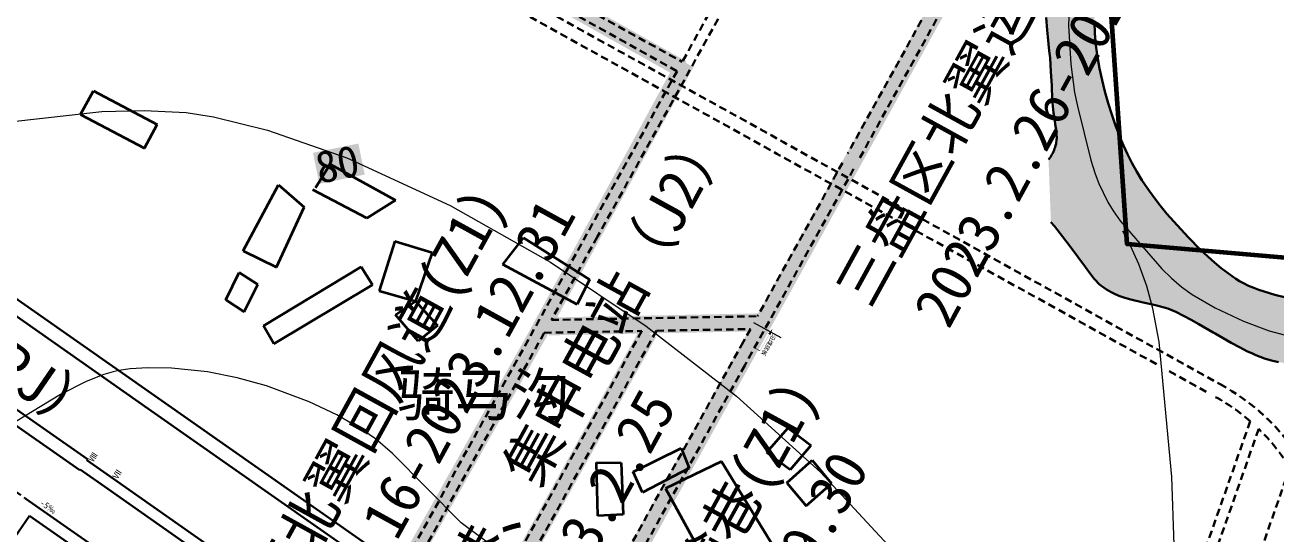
# Model space of a CAD drawing. Header units: inches. Extents: x 36473197 to 36486087, y 3899343 to 3911260.
# Drawn here: x 36480408 to 36481000, y 3906272 to 3906512 of the extents above; entities that cross this region are included whole.
import ezdxf

# ---------------------------------------------------------------- set-up
doc = ezdxf.new("R2010")
doc.units = ezdxf.units.IN
doc.header["$MEASUREMENT"] = 0
doc.linetypes.add('ACAD_ISO02W100', pattern=[15, 12, -3])
doc.linetypes.add('虚线', pattern=[0.0045, 0.00175, -0.001, 0.00175])
doc.layers.get('0').update_dxf_attribs({"lineweight": 0})
doc.layers.get('Defpoints').update_dxf_attribs({"lineweight": 0})
doc.layers.add('0，2022年3季度接续', color=3, linetype='Continuous')
doc.layers.add('0，2022年4季度接续', color=40, linetype='ACAD_ISO02W100')
for name, color, linetype, lineweight in [('4煤底板等值线', 7, 'Continuous', 0), ('七盘区布置', 7, 'Continuous', 0), ('可采边界', 7, 'Continuous', 0), ('四盘区辅运巷', 7, 'Continuous', 0), ('居民地', 7, 'Continuous', 0), ('巷道掘进尺', 7, 'Continuous', 0), ('巷道注记', 7, 'Continuous', 0), ('水系', 7, 'Continuous', 0), ('省界', 7, 'Continuous', 0), ('矿区拐点', 7, 'Continuous', 0), ('西区开拓大巷', 7, 'Continuous', 0), ('西区开拓设计', 7, 'Continuous', 0)]:
    doc.layers.add(name, color=color, linetype=linetype, lineweight=lineweight)
doc.styles.add('仿宋', font='simfang.ttf')
doc.styles.add('仿宋_GB2312', font='')
doc.styles.add('宋体', font='SIMSUN.TTC')
doc.styles.get('仿宋_GB2312').set_extended_font_data('仿宋_GB2312')
doc.linetypes.add('井田边界', pattern='A,0.02,-0.002,0.0025,[15,西北矿业高家堡煤矿2022年采掘接续图(2022.8.14).shx,S=3.93701e-05,R=0,X=0,Y=-0.0025],0.0025,-0.002,0.02', length=0.049)
doc.linetypes.add('伽玛伽玛', pattern='A,0.003,-0.0008,[13,西北矿业高家堡煤矿2022年采掘接续图(2022.8.14).shx,S=2.04724e-07,R=0,X=0,Y=0],-0.0006,[14,西北矿业高家堡煤矿2022年采掘接续图(2022.8.14).shx,S=2.04724e-07,R=0,X=0,Y=0],-0.0006,0.003', length=0.008)
doc.dimstyles.get("Standard").update_dxf_attribs({"dimtxt": 30, "dimasz": 20, "dimexe": 0.18, "dimexo": 0.0625, "dimgap": 0.09, "dimtad": 1, "dimdec": 0, "dimzin": 0, "dimdsep": 46, "dimtxsty": '仿宋', "dimcen": 0.09, "dimclrd": 150, "dimclre": 150, "dimadec": 0, "dimazin": 0, "dimtfac": 1, "dimtdec": 0, "dimtofl": 0, "dimtmove": 0, "dimatfit": 3, "dimfxl": 1, "dimtolj": 1, "dimtzin": 0, "dimlwd": 0, "dimarcsym": 0})

# ---------------------------------------------------------------- blocks, each defined once
blk = doc.blocks.new('变坡点5_1')
at = {"true_color": 0xff0000}
for points in [[(7.09, 6.38), (2.76, -1.51), (2.5, -1.37), (6.82, 6.52)], [(7.48, 6.16), (8.4, 9.08), (6.43, 6.74)], [(6.43, 6.74), (7.48, 6.16)], [(2.56, -1.57), (-0.07, -0.13), (0.07, 0.13), (2.7, -1.31)]]:
    blk.add_hatch(color=1, dxfattribs=at).paths.add_polyline_path(points, flags=17)
blk = doc.blocks.new('*D204')
at = {"layer": 'Defpoints', "color": 0, "transparency": 16777216}
for p in [(36476925.52, 3911082.36), (36486060.15, 3904950.04), (36485936.09, 3904772.87)]:
    blk.add_point(p, dxfattribs=at)
at = {"layer": '四盘区辅运巷', "color": 150, "lineweight": -2, "transparency": 16777216}
for p, q in [((36476925.55, 3911082.41), (36477049.68, 3911259.68)), ((36485936.12, 3904772.92), (36486060.25, 3904950.19))]:
    blk.add_line(p, q, dxfattribs=at)
at = {"layer": '四盘区辅运巷', "color": 150, "lineweight": 0, "transparency": 16777216}
blk.add_line((36477065.96, 3911248.06), (36486043.76, 3904961.51), dxfattribs=at)
at = {"layer": '四盘区辅运巷', "color": 150, "transparency": 16777216}
for points in [[(36477067.87, 3911250.79), (36477064.05, 3911245.33), (36477049.58, 3911259.53)], [(36486045.68, 3904964.24), (36486041.85, 3904958.78), (36486060.15, 3904950.04)]]:
    blk.add_solid(points, dxfattribs=at)
at = {"layer": '四盘区辅运巷', "color": 0, "transparency": 16777216, "insert": (36481563.62, 3908117.29), "char_height": 30, "attachment_point": 5, "rotation": 324.99908, "style": '仿宋'}
blk.add_mtext('\\A1;1100', dxfattribs=at)

msp = doc.modelspace()

# ---------------------------------------------------------------- hatches: boundary and pattern name
at = {"layer": '水系', "true_color": 0xd2e9ff}
msp.add_hatch(color=254, dxfattribs=at).paths.add_polyline_path([(36480893.43, 3906419.12), (36480892.29, 3906448.78), (36480892.23, 3906448.84), (36480892.66, 3906449.34), (36480893.08, 3906449.91), (36480893.48, 3906450.51), (36480893.85, 3906451.15), (36480894.2, 3906451.82), (36480894.52, 3906452.51), (36480894.82, 3906453.23), (36480895.1, 3906453.95), (36480895.35, 3906454.69), (36480895.57, 3906455.44), (36480895.75, 3906456.18), (36480895.9, 3906456.91), (36480896.02, 3906457.8), (36480896.08, 3906458.67), (36480896.09, 3906459.53), (36480896.07, 3906460.39), (36480896.02, 3906461.25), (36480895.94, 3906462.11), (36480895.72, 3906463.83), (36480895.44, 3906465.57), (36480895.12, 3906467.31), (36480894.51, 3906470.8), (36480894.02, 3906477.25), (36480893.71, 3906483.74), (36480893.37, 3906490.31), (36480892.92, 3906496.89), (36480892.59, 3906500.2), (36480891.86, 3906506.77), (36480891.52, 3906510.06), (36480891.08, 3906516.03), (36480890.75, 3906522.01), (36480890.52, 3906528.01), (36480890.4, 3906534.01), (36480890.47, 3906540.89), (36480890.65, 3906547.77), (36480890.92, 3906554.65), (36480891.2, 3906561.53), (36480891.4, 3906566.92), (36480891.61, 3906572.31), (36480891.88, 3906577.7), (36480892.22, 3906583.08), (36480892.67, 3906588.42), (36480893.22, 3906593.75), (36480893.87, 3906599.07), (36480894.68, 3906604.37), (36480896.29, 3906612.27), (36480898, 3906620.15), (36480899.51, 3906628.03), (36480900.11, 3906631.98), (36480900.51, 3906635.95), (36480900.56, 3906641.46), (36480900.45, 3906644.22), (36480900.26, 3906646.98), (36480899.97, 3906649.76), (36480932.08, 3906627.28), (36480932.19, 3906624.85), (36480932.19, 3906620.89), (36480931.84, 3906615.89), (36480931.56, 3906613.39), (36480931.22, 3906610.9), (36480930.36, 3906605.94), (36480929.26, 3906601.03), (36480927.27, 3906594.35), (36480925.02, 3906587.74), (36480922.71, 3906581.14), (36480920.58, 3906574.49), (36480918.91, 3906567.65), (36480917.55, 3906560.72), (36480916.41, 3906553.75), (36480915.48, 3906546.74), (36480914.44, 3906535.8), (36480913.9, 3906524.82), (36480913.91, 3906513.86), (36480914.17, 3906508.39), (36480914.63, 3906502.94), (36480915.4, 3906497.39), (36480916.39, 3906491.87), (36480917.57, 3906486.38), (36480918.92, 3906480.92), (36480920.44, 3906475.51), (36480922.12, 3906470.14), (36480923.96, 3906464.83), (36480925.97, 3906459.58), (36480927.74, 3906455.41), (36480929.62, 3906451.3), (36480931.64, 3906447.25), (36480933.8, 3906443.28), (36480936.39, 3906439.06), (36480939.15, 3906434.95), (36480942.06, 3906430.93), (36480945.1, 3906427), (36480948.26, 3906423.16), (36480951.52, 3906419.4), (36480958.31, 3906412.08), (36480964.38, 3906405.92), (36480970.71, 3906400.09), (36480974, 3906397.36), (36480977.39, 3906394.77), (36480980.88, 3906392.37), (36480982.68, 3906391.25), (36480984.52, 3906390.21), (36480986.88, 3906389.07), (36480989.31, 3906388.05), (36480991.78, 3906387.12), (36480994.28, 3906386.26), (36480996.82, 3906385.47), (36480999.38, 3906384.74), (36481004.56, 3906383.44), (36481014.71, 3906381.4), (36481019.83, 3906380.65), (36481024.96, 3906380.08), (36481030.11, 3906379.7), (36481035.27, 3906379.51), (36481040.43, 3906379.51), (36481045.62, 3906379.7), (36481050.38, 3906380.06), (36481052.75, 3906380.32), (36481055.09, 3906380.67), (36481057.4, 3906381.11), (36481059.67, 3906381.66), (36481060.79, 3906381.99), (36481061.88, 3906382.35), (36481062.96, 3906382.76), (36481064.02, 3906383.22), (36481064.91, 3906383.69), (36481065.78, 3906384.2), (36481066.64, 3906384.74), (36481067.47, 3906385.31), (36481068.3, 3906385.91), (36481069.11, 3906386.54), (36481069.9, 3906387.19), (36481070.68, 3906387.86), (36481072.19, 3906389.27), (36481073.63, 3906390.75), (36481074.32, 3906391.52), (36481074.99, 3906392.3), (36481075.62, 3906393.11), (36481076.23, 3906393.94), (36481077.83, 3906396.68), (36481079.3, 3906399.5), (36481080.78, 3906402.29), (36481081.58, 3906403.64), (36481082.01, 3906404.29), (36481082.46, 3906404.92), (36481082.99, 3906405.56), (36481083.56, 3906406.18), (36481084.14, 3906406.78), (36481084.75, 3906407.36), (36481085.37, 3906407.92), (36481086.01, 3906408.47), (36481087.33, 3906409.53), (36481088.69, 3906410.54), (36481090.09, 3906411.5), (36481091.53, 3906412.41), (36481092.99, 3906413.26), (36481095.61, 3906414.57), (36481096.94, 3906415.17), (36481098.29, 3906415.73), (36481101.02, 3906416.77), (36481103.8, 3906417.71), (36481106.62, 3906418.55), (36481109.47, 3906419.31), (36481112.34, 3906419.99), (36481115.22, 3906420.59), (36481125.84, 3906422.2), (36481131.19, 3906422.73), (36481136.56, 3906423.12), (36481147.37, 3906423.59), (36481158.21, 3906423.78), (36481170.64, 3906423.89), (36481183.05, 3906423.82), (36481195.47, 3906423.55), (36481207.89, 3906423.12), (36481219.84, 3906422.58), (36481224.82, 3906422.3), (36481339.51, 3906341.98), (36481336.64, 3906342.7), (36481330.83, 3906344.37), (36481325.1, 3906346.27), (36481319.45, 3906348.42), (36481316.68, 3906349.61), (36481313.96, 3906350.9), (36481308.03, 3906354.35), (36481302.21, 3906358.02), (36481296.37, 3906361.56), (36481293.39, 3906363.19), (36481291.88, 3906363.93), (36481290.34, 3906364.61), (36481288.51, 3906365.27), (36481286.65, 3906365.84), (36481284.76, 3906366.35), (36481282.86, 3906366.8), (36481279, 3906367.59), (36481275.1, 3906368.26), (36481267.21, 3906369.38), (36481259.3, 3906370.46), (36481249.43, 3906372.26), (36481239.59, 3906374.03), (36481229.75, 3906375.43), (36481224.83, 3906375.89), (36481219.9, 3906376.1), (36481213.2, 3906375.79), (36481209.85, 3906375.47), (36481206.5, 3906375.06), (36481199.81, 3906374.06), (36481193.14, 3906372.85), (36481186.86, 3906371.55), (36481180.6, 3906370.2), (36481174.34, 3906368.87), (36481168.05, 3906367.68), (36481161.75, 3906366.8), (36481155.42, 3906366.09), (36481149.08, 3906365.47), (36481142.73, 3906364.9), (36481136.26, 3906364.35), (36481129.8, 3906363.79), (36481123.36, 3906363.15), (36481116.93, 3906362.36), (36481109.08, 3906361.01), (36481101.26, 3906359.47), (36481093.45, 3906357.85), (36481085.63, 3906356.26), (36481078.26, 3906354.89), (36481070.86, 3906353.64), (36481063.45, 3906352.52), (36481056.01, 3906351.58), (36481047.49, 3906350.84), (36481038.95, 3906350.41), (36481030.41, 3906350.29), (36481021.86, 3906350.5), (36481014.88, 3906350.97), (36481007.93, 3906351.76), (36481004.49, 3906352.29), (36481001.08, 3906352.94), (36480997.71, 3906353.71), (36480996.05, 3906354.16), (36480994.4, 3906354.67), (36480990.37, 3906356.22), (36480988.39, 3906357.09), (36480986.42, 3906358.01), (36480982.53, 3906359.97), (36480978.68, 3906362.04), (36480971.03, 3906366.4), (36480963.4, 3906370.81), (36480959.78, 3906372.87), (36480956.13, 3906374.84), (36480952.42, 3906376.68), (36480950.53, 3906377.52), (36480948.62, 3906378.28), (36480942.85, 3906379.88), (36480936.99, 3906381.18), (36480931.16, 3906382.56), (36480928.29, 3906383.37), (36480926.87, 3906383.83), (36480925.47, 3906384.34), (36480923.06, 3906385.41), (36480921.88, 3906386.01), (36480920.72, 3906386.65), (36480919.59, 3906387.33), (36480918.49, 3906388.05), (36480917.42, 3906388.82), (36480916.91, 3906389.22), (36480916.41, 3906389.64), (36480915.47, 3906390.55), (36480914.58, 3906391.5), (36480913.73, 3906392.5), (36480912.9, 3906393.53), (36480911.3, 3906395.65), (36480909.75, 3906397.8), (36480902.44, 3906407.56), (36480898.77, 3906412.43), (36480894.99, 3906417.24)], flags=17)

# ---------------------------------------------------------------- linework, layer by layer
at = {"layer": '0，2022年3季度接续', "color": 5, "linetype": 'ACAD_ISO02W100', "ltscale": 5, "const_width": 8.46}
msp.add_lwpolyline([(36480665.06, 3906521.78), (36480718.89, 3906491.5)], dxfattribs=at)
at = {"layer": '0，2022年4季度接续', "color": 1, "linetype": 'ACAD_ISO02W100', "ltscale": 5, "true_color": 0xff0000, "const_width": 8.46}
for points in [[(36480753.92, 3906365.51), (36480889.97, 3906611.08)], [(36480655.88, 3906369.75), (36480756.83, 3906371.73)], [(36480616.75, 3906211.44), (36480702.79, 3906366.73)]]:
    msp.add_lwpolyline(points, dxfattribs=at)
at = {"layer": '0，2022年4季度接续', "color": 160, "linetype": 'ACAD_ISO02W100', "ltscale": 5, "const_width": 8.46}
msp.add_lwpolyline([(36480650.56, 3906366.02), (36480720.54, 3906494.54)], dxfattribs=at)
at = {"layer": '0，2022年4季度接续', "color": 2, "linetype": 'ACAD_ISO02W100', "ltscale": 5, "const_width": 8.46}
msp.add_lwpolyline([(36480568.38, 3906219.73), (36480650.56, 3906366.02)], dxfattribs=at)
at = {"layer": '0，2022年4季度接续', "color": 3, "linetype": 'ACAD_ISO02W100', "ltscale": 5, "const_width": 8.46}
msp.add_lwpolyline([(36480668.93, 3906212.17), (36480753.92, 3906365.51)], dxfattribs=at)
at = {"layer": '4煤底板等值线', "color": 7, "linetype": 'Continuous', "lineweight": 0, "flags": 128}
for points in [[(36480330.39, 3906458.67), (36480444.32, 3906471.42), (36480464.3, 3906471.92), (36480484.17, 3906470.94), (36480497.1, 3906468.99), (36480522.59, 3906462.7), (36480560.18, 3906449.47), (36480609.16, 3906426.93), (36480656.53, 3906400.16), (36480701.86, 3906369.96), (36480744.65, 3906336.76), (36480784.34, 3906300.78), (36480820.39, 3906262.01)], [(36480941.81, 3906109.91), (36480944.93, 3906121.55), (36480947.86, 3906138.88), (36480949.24, 3906156.1), (36480949.13, 3906201.88), (36480951.72, 3906266.41), (36480950.67, 3906298.54), (36480944.67, 3906362.45), (36480941.64, 3906378.3), (36480938.77, 3906388.8), (36480935.05, 3906399.24), (36480930.33, 3906409.62), (36480927.49, 3906414.77)], [(36480690.85, 3906219.82), (36480614.36, 3906276.83), (36480581.75, 3906309.69), (36480573.71, 3906316.57), (36480567.84, 3906320.65), (36480555.4, 3906327.86), (36480542.4, 3906334.06), (36480522.18, 3906341.61), (36480508.32, 3906345.46), (36480494.19, 3906348.28), (36480477.29, 3906350.08), (36480466.03, 3906350.24), (36480457.7, 3906349.68), (36480452.25, 3906348.89), (36480449.58, 3906348.33), (36480445.28, 3906347.05), (36480436.91, 3906343.74), (36480424.71, 3906337.55), (36480377.57, 3906308.94)]]:
    msp.add_lwpolyline(points, dxfattribs=at)
at = {"layer": '七盘区布置', "color": 7, "linetype": '虚线', "lineweight": 30, "ltscale": 2000}
for p, q in [((36480806.22, 3906652.38), (36480718.95, 3906494.95)), ((36480810.59, 3906649.96), (36480678.86, 3906412.3)), ((36480892.65, 3906611.33), (36480802.48, 3906448.65)), ((36480850.88, 3906548.34), (36480797.23, 3906451.56)), ((36480716.53, 3906490.58), (36480664.78, 3906397.22)), ((36480800.06, 3906444.28), (36480748.53, 3906351.33)), ((36480794.81, 3906447.19), (36480754.55, 3906374.56)), ((36480678.86, 3906412.3), (36480656.99, 3906372.86)), ((36480664.78, 3906397.22), (36480617.01, 3906311.03)), ((36480656.99, 3906372.86), (36480754.55, 3906374.56)), ((36480699.82, 3906367.6), (36480613.9, 3906212.6)), ((36480706.74, 3906367.72), (36480619.11, 3906209.63)), ((36480653.64, 3906366.8), (36480632.37, 3906328.43)), ((36480653.64, 3906366.8), (36480699.82, 3906367.6)), ((36480706.74, 3906367.72), (36480751.19, 3906368.5)), ((36480751.19, 3906368.5), (36480747.9, 3906362.56))]:
    msp.add_line(p, q, dxfattribs=at)
at = {"layer": '七盘区布置', "color": 30, "linetype": '虚线', "lineweight": 30, "ltscale": 2000, "true_color": 0xff8000}
for p, q in [((36480747.9, 3906362.56), (36480623.36, 3906137.89)), ((36480748.53, 3906351.33), (36480633.42, 3906143.65)), ((36480632.37, 3906328.43), (36480571.63, 3906218.85)), ((36480987.74, 3906324.92), (36480950.33, 3906218.29)), ((36480991.75, 3906321.24), (36480956.44, 3906220.62)), ((36480617.01, 3906311.03), (36480567.26, 3906221.28)), ((36481006.52, 3906302.93), (36480975.32, 3906213.99))]:
    msp.add_line(p, q, dxfattribs=at)
at = {"layer": '七盘区布置', "color": 7, "linetype": '虚线', "lineweight": 30, "ltscale": 2000, "flags": 128}
for points in [[(36479380.89, 3907230.93), (36480716.53, 3906490.58)], [(36480505.94, 3906613.02), (36480718.95, 3906494.95)]]:
    msp.add_lwpolyline(points, dxfattribs=at)
at = {"layer": '七盘区布置', "color": 30, "linetype": '虚线', "lineweight": 30, "ltscale": 2000, "true_color": 0xff8000, "flags": 128}
for points in [[(36480635.58, 3906529.73), (36480761.29, 3906460.05), (36480766.8, 3906456.99), (36480974.46, 3906341.89)], [(36480632.52, 3906524.22), (36480758.24, 3906454.54), (36480763.75, 3906451.48), (36480945.03, 3906350.99)], [(36480949.41, 3906348.57), (36480966.9, 3906338.87)]]:
    msp.add_lwpolyline(points, dxfattribs=at)
at = {"layer": '七盘区布置', "color": 30, "linetype": '虚线', "lineweight": 30, "ltscale": 2000, "true_color": 0xff8000}
for radius, start, end in [(96.83, 49.08186, 61), (103.17, 324.99856, 61), (96.83, 31.90782, 45.86292)]:
    msp.add_arc((36480924.32, 3906251.74), radius, start, end, dxfattribs=at)
at = {"layer": '可采边界'}
msp.add_line((36480765.7, 3906364.33), (36480752.83, 3906371.47), dxfattribs=at)
at = {"layer": '四盘区辅运巷', "color": 30, "linetype": 'Continuous', "lineweight": 30, "true_color": 0xff8000}
msp.add_line((36480410.08, 3906280.2), (36480345.95, 3906188.6), dxfattribs=at)
at = {"layer": '居民地', "color": 254, "linetype": 'Continuous', "lineweight": 35, "true_color": 0xd7d7d7}
for p, q in [((36480434.22, 3906470.08), (36480440.27, 3906481.25)), ((36480440.27, 3906481.25), (36480470.47, 3906465.25)), ((36480434.22, 3906470.08), (36480464.42, 3906454.07)), ((36480464.42, 3906454.07), (36480470.47, 3906465.25)), ((36480545.36, 3906435.35), (36480552.31, 3906446.48)), ((36480552.31, 3906446.48), (36480583.19, 3906429.54)), ((36480511.14, 3906405.49), (36480527.93, 3906436.78)), ((36480527.93, 3906436.78), (36480539.95, 3906426.2)), ((36480569.74, 3906421.01), (36480544.16, 3906434.46)), ((36480526.93, 3906397.73), (36480539.95, 3906426.2)), ((36480583.19, 3906429.54), (36480569.74, 3906421.01)), ((36480582.95, 3906410.1), (36480575.57, 3906386.65)), ((36480582.95, 3906410.1), (36480600.52, 3906404.77)), ((36480634.01, 3906399.01), (36480643.75, 3906411.68)), ((36480643.75, 3906411.68), (36480675.13, 3906391.95)), ((36480511.14, 3906405.49), (36480526.93, 3906397.73)), ((36480600.52, 3906404.77), (36480592.69, 3906381.77)), ((36480520.84, 3906370.07), (36480566.96, 3906397.91)), ((36480566.96, 3906397.91), (36480572.34, 3906389.48)), ((36480669.23, 3906380.17), (36480634.01, 3906399.01)), ((36480502.88, 3906382.31), (36480509.33, 3906395.22)), ((36480518.12, 3906389.53), (36480509.33, 3906395.22)), ((36480675.13, 3906391.95), (36480669.23, 3906380.17)), ((36480511.67, 3906376.62), (36480518.12, 3906389.53)), ((36480572.34, 3906389.48), (36480525.69, 3906361.54)), ((36480575.57, 3906386.65), (36480592.69, 3906381.77)), ((36480511.67, 3906376.62), (36480502.88, 3906382.31)), ((36480583.2, 3906375.25), (36480592.69, 3906381.77)), ((36480592.69, 3906381.77), (36480603.13, 3906370.13)), ((36480593.96, 3906362.81), (36480583.2, 3906375.25)), ((36480525.69, 3906361.54), (36480520.84, 3906370.07)), ((36480603.13, 3906370.13), (36480593.96, 3906362.81)), ((36480768.89, 3906321.57), (36480758.88, 3906310.11)), ((36480779.99, 3906313.29), (36480768.89, 3906321.57)), ((36480779.74, 3906313.48), (36480769.99, 3906301.83)), ((36480695.74, 3906300.99), (36480718.38, 3906312.15)), ((36480718.38, 3906312.15), (36480722.16, 3906302.74)), ((36480769.99, 3906301.83), (36480758.88, 3906310.11)), ((36480678.3, 3906305.3), (36480690.05, 3906305.15)), ((36480678.94, 3906280.09), (36480678.3, 3906305.3)), ((36480690.05, 3906305.15), (36480691.06, 3906280.76)), ((36480700.08, 3906291.09), (36480695.74, 3906300.99)), ((36480722.16, 3906302.74), (36480700.08, 3906291.09)), ((36480737.45, 3906305.88), (36480711.08, 3906293.04)), ((36480770.81, 3906251.5), (36480737.45, 3906305.88)), ((36480768.45, 3906295.81), (36480780.41, 3906306.42)), ((36480780.41, 3906306.42), (36480789.6, 3906295.48)), ((36480768.45, 3906295.81), (36480777.64, 3906284.87)), ((36480777.64, 3906284.87), (36480789.6, 3906295.48)), ((36480711.08, 3906293.04), (36480743.19, 3906234.67)), ((36480691.06, 3906280.76), (36480678.94, 3906280.09))]:
    msp.add_line(p, q, dxfattribs=at)
at = {"layer": '巷道掘进尺', "color": 3, "true_color": 0x00ff00, "const_width": 0.3}
for points in [[(36480437.37, 3906306.54, -1), (36480437.03, 3906306.54, -1), (36480437.37, 3906306.54)], [(36480448.72, 3906298.55, -1), (36480448.38, 3906298.55, -1), (36480448.72, 3906298.55)]]:
    msp.add_lwpolyline(points, format="xyb", dxfattribs=at)
at = {"layer": '水系', "color": 151, "linetype": 'Continuous', "lineweight": 30, "true_color": 0x7fbfff, "flags": 128}
for points in [[(36480891.15, 3906515.99), (36480891.6, 3906510.02), (36480891.93, 3906506.73), (36480892.3, 3906503.44), (36480892.66, 3906500.15), (36480892.99, 3906496.85), (36480893.45, 3906490.27), (36480893.79, 3906483.7), (36480894.09, 3906477.2), (36480894.58, 3906470.76), (36480895.2, 3906467.27), (36480895.51, 3906465.52), (36480895.79, 3906463.79), (36480896.01, 3906462.06), (36480896.09, 3906461.2), (36480896.14, 3906460.35), (36480896.16, 3906459.49), (36480896.15, 3906458.63), (36480896.13, 3906458.19), (36480896.09, 3906457.76), (36480895.98, 3906456.87), (36480895.83, 3906456.14), (36480895.64, 3906455.39), (36480895.42, 3906454.65), (36480895.17, 3906453.91), (36480894.9, 3906453.18), (36480894.6, 3906452.47), (36480894.27, 3906451.78), (36480893.92, 3906451.11), (36480893.55, 3906450.47), (36480893.36, 3906450.16), (36480893.16, 3906449.87), (36480892.95, 3906449.58), (36480892.74, 3906449.3), (36480892.52, 3906449.03), (36480892.29, 3906448.78)], [(36481004.63, 3906383.4), (36480999.45, 3906384.7), (36480996.89, 3906385.43), (36480994.35, 3906386.22), (36480991.85, 3906387.08), (36480989.38, 3906388.01), (36480986.95, 3906389.03), (36480984.59, 3906390.17), (36480982.75, 3906391.21), (36480980.95, 3906392.33), (36480977.46, 3906394.73), (36480974.07, 3906397.31), (36480970.78, 3906400.05), (36480964.45, 3906405.88), (36480958.38, 3906412.04), (36480951.59, 3906419.36), (36480948.33, 3906423.12), (36480945.17, 3906426.96), (36480942.13, 3906430.89), (36480939.23, 3906434.91), (36480936.46, 3906439.02), (36480933.87, 3906443.24), (36480931.71, 3906447.2), (36480929.7, 3906451.25), (36480927.81, 3906455.37), (36480926.04, 3906459.54), (36480924.04, 3906464.79), (36480922.19, 3906470.1), (36480920.51, 3906475.47), (36480918.99, 3906480.88), (36480917.64, 3906486.34), (36480916.46, 3906491.83), (36480915.47, 3906497.35), (36480914.71, 3906502.9), (36480914.24, 3906508.35), (36480913.99, 3906513.81)], [(36480893.43, 3906419.12), (36480895.07, 3906417.19), (36480898.84, 3906412.39), (36480902.51, 3906407.52), (36480906.16, 3906402.64), (36480909.82, 3906397.76), (36480911.38, 3906395.61), (36480912.97, 3906393.49), (36480913.8, 3906392.46), (36480914.65, 3906391.46), (36480915.09, 3906390.98), (36480915.54, 3906390.5), (36480916.48, 3906389.6), (36480916.98, 3906389.18), (36480917.49, 3906388.77), (36480918.56, 3906388.01), (36480919.66, 3906387.29), (36480920.79, 3906386.61), (36480921.95, 3906385.97), (36480923.13, 3906385.37), (36480925.54, 3906384.3), (36480926.94, 3906383.79), (36480928.36, 3906383.33), (36480931.23, 3906382.52), (36480937.06, 3906381.14), (36480942.93, 3906379.83), (36480948.69, 3906378.24), (36480950.61, 3906377.48), (36480952.49, 3906376.64), (36480956.2, 3906374.8), (36480959.85, 3906372.82), (36480963.48, 3906370.77), (36480970.22, 3906366.87), (36480971.1, 3906366.36), (36480978.75, 3906362), (36480982.6, 3906359.93), (36480986.49, 3906357.97), (36480988.46, 3906357.05), (36480990.44, 3906356.18), (36480994.48, 3906354.63), (36480996.12, 3906354.12), (36480997.78, 3906353.67), (36481001.15, 3906352.9)]]:
    msp.add_lwpolyline(points, dxfattribs=at)
at = {"layer": '省界', "color": 7, "linetype": '伽玛伽玛', "lineweight": 20, "ltscale": 10000, "flags": 128}
msp.add_lwpolyline([(36480914.9, 3906639.31), (36480903.13, 3906546.67), (36480901.76, 3906512.13), (36480902.77, 3906493.92), (36480904.63, 3906480.53), (36480906.01, 3906473.92), (36480912.35, 3906448.45), (36480914.38, 3906441.94), (36480916.14, 3906437.39), (36480920.38, 3906428.6), (36480922.85, 3906424.41), (36480926.17, 3906419.7), (36480945.99, 3906397.08), (36480950.48, 3906392.63), (36480955.23, 3906388.5), (36480960.3, 3906384.9), (36480971.1, 3906378.61), (36480984.61, 3906372.29), (36480996.72, 3906367.75), (36481009.16, 3906364.31), (36481023.43, 3906362.21), (36481042.69, 3906361.23), (36481053.49, 3906361.69), (36481057.05, 3906362.1), (36481066.69, 3906364.08), (36481095.24, 3906372.13)], dxfattribs=at)
at = {"layer": '矿区拐点', "color": 7, "linetype": '井田边界', "lineweight": 60, "ltscale": 5000, "flags": 128}
for points in [[(36481373.17, 3906370.4), (36480929.51, 3906408.61), (36480914.5, 3906626.61), (36480847.96, 3906738.17)], [(36481288.51, 3906377.69), (36480929.51, 3906408.61), (36480914.5, 3906626.61), (36480901.21, 3906648.89)]]:
    msp.add_lwpolyline(points, dxfattribs=at)
at = {"layer": '西区开拓大巷', "color": 30, "linetype": 'Continuous', "lineweight": 30, "true_color": 0xff8000}
for p, q in [((36480185.33, 3906535.74), (36480470.9, 3906335.79)), ((36480437.47, 3906306.92), (36480171.65, 3906493.04)), ((36480433.83, 3906301.73), (36480168.28, 3906487.67)), ((36480264, 3906472.45, 288.63), (36480467.63, 3906329.87, 805.4)), ((36480470.9, 3906335.79), (36480586.04, 3906255.17)), ((36480467.63, 3906329.87, 1135.98), (36480566.26, 3906260.8, 1289.73)), ((36480437.12, 3906306.42), (36480437.47, 3906306.92)), ((36480434.02, 3906302), (36480433.83, 3906301.73))]:
    msp.add_line(p, q, dxfattribs=at)
at = {"layer": '西区开拓设计', "color": 30, "linetype": '虚线', "lineweight": 30, "ltscale": 2000, "true_color": 0xff8000}
msp.add_line((36480182.15, 3906446.42), (36480408.3, 3906288.24), dxfattribs=at)
at = {"layer": '西区开拓设计', "color": 30, "linetype": 'Continuous', "lineweight": 30, "true_color": 0xff8000}
for p, q in [((36480434.02, 3906302), (36480447.1, 3906292.84)), ((36480437.12, 3906306.42), (36480449.73, 3906297.59)), ((36480449.73, 3906297.59), (36480545.21, 3906230.74)), ((36480447.1, 3906292.84), (36480541.26, 3906226.91)), ((36480408.3, 3906288.24), (36480525.74, 3906206.1)), ((36480410.08, 3906280.2), (36480471.01, 3906237.53))]:
    msp.add_line(p, q, dxfattribs=at)

# ---------------------------------------------------------------- block references
at = {"layer": '七盘区布置', "color": 30, "lineweight": 30, "true_color": 0xff8000, "xscale": -1, "yscale": -1, "rotation": 179.2480531419216}
msp.add_blockref('变坡点5_1', (36480753.15, 3906359.65), dxfattribs=at)
msp.add_blockref('变坡点5_1', (36480753.15, 3906359.65), dxfattribs=at)

# ---------------------------------------------------------------- texts
at = {"layer": '4煤底板等值线', "color": 18, "true_color": 0x000000, "insert": (36480544.17, 3906451.91), "char_height": 15, "width": 21.9397, "attachment_point": 1, "rotation": 11.57253, "style": '宋体', "bg_fill": 1, "box_fill_scale": 1, "bg_fill_color": 7, "bg_fill_true_color": 16777215, "bg_fill_transparency": 0}
msp.add_mtext('\\pxsm0.96,ql;\\W1;80\\P', dxfattribs=at)
at = {"layer": '七盘区布置', "color": 1, "lineweight": 30, "true_color": 0xff0000, "style": '宋体'}
msp.add_text('沿煤底板', height=2, rotation=240.5183, dxfattribs=at).set_placement((36480761.65, 3906366.27, -0.2))
msp.add_text('沿煤底板', height=2, rotation=240.5183, dxfattribs=at).set_placement((36480761.65, 3906366.27, -0.2))
at = {"layer": '七盘区布置', "lineweight": 30, "style": '宋体'}
msp.add_text('-5‰', height=3, rotation=325, dxfattribs=at).set_placement((36480414.68, 3906285.54, -0.55))
msp.add_text('-5‰', height=3, rotation=325, dxfattribs=at).set_placement((36480414.68, 3906285.54, -0.55))
at = {"layer": '居民地', "color": 254, "lineweight": 35, "true_color": 0xd7d7d7, "style": '仿宋_GB2312'}
msp.add_text('骑马沟', height=20, dxfattribs=at).set_placement((36480584.06, 3906327.51))
at = {"layer": '巷道掘进尺', "style": '宋体'}
for s, p in [('Ⅷ', (36480440.24, 3906305.35, -0.2)), ('Ⅶ', (36480451.63, 3906297.21, -0.2))]:
    msp.add_text(s, height=3, rotation=57.03887, dxfattribs=at).set_placement(p)
at = {"layer": '巷道注记', "color": 1, "true_color": 0xff0000, "style": '宋体'}
for s, rotation, p in [('三盘区北翼运输巷(J2)', 61.18118, (36480807.95, 3906377.69, -394.1)), ('2023.2.26-2023.3.31', 61.18118, (36480845.07, 3906367.91, -788.21)), ('西区2#回风大巷（PJ）', 325.49697, (36480210.78, 3906470.59, -0.2)), ('三盘区北翼辅运巷、集中电站（J2）', 61.18118, (36480532.46, 3906077.67, -394.1)), ('三盘区北翼回风道(Z1)', 61.18118, (36480505, 3906189.14, -394.1)), ('2023.10.16-2023.12.31', 61.18118, (36480531.38, 3906172.39, -788.21)), ('2023.1.1-2023.2.25', 61.18118, (36480598.58, 3906117.62, -394.1)), ('三盘区北翼运输巷(Z1)', 61.18118, (36480652.66, 3906098.28, -394.1)), ('2023.5.1-2023.9.30', 61.18118, (36480689.79, 3906088.5, -788.21))]:
    msp.add_text(s, height=20, rotation=rotation, dxfattribs=at).set_placement(p)

# ---------------------------------------------------------------- dimensions: what is measured, and where the dimension line sits
at = {"layer": '四盘区辅运巷'}
dim = msp.add_aligned_dim(p1=(36476925.52, 3911082.36), p2=(36485936.09, 3904772.87), distance=216.29, text='1100', dimstyle='Standard', dxfattribs=at)
dim.commit()
dim.dimension.update_dxf_attribs({"geometry": '*D204', "text_midpoint": (36481563.62, 3908117.29)})

doc.saveas('drawing.dxf')
